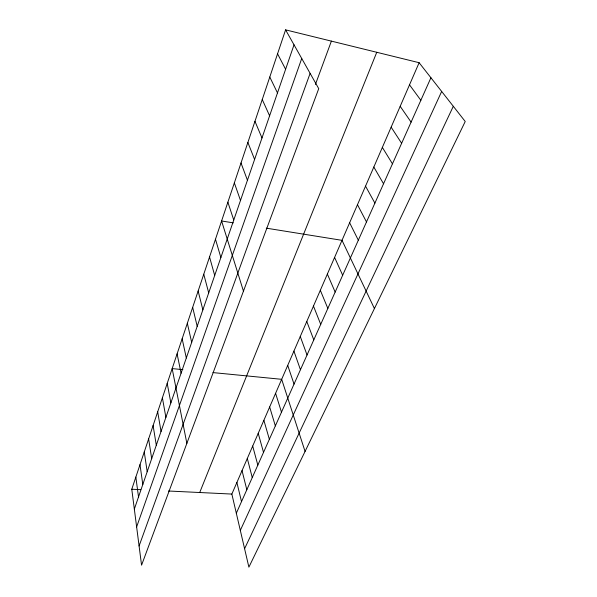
<?xml version="1.0" encoding="UTF-8"?>
<svg xmlns="http://www.w3.org/2000/svg" width="597" height="597" viewBox="0 0 597 597"><rect width="100%" height="100%" fill="white"/><g stroke="black" fill="none" stroke-linecap="round" stroke-linejoin="round"><path stroke-width="0.9" d="M285.582 29.85L318.738 88.647L141.564 565.195L131.773 489.234L285.582 29.85L419.124 62.707L465.227 121.497L248.889 567.15L231.852 494.07L419.124 62.707M134.332 509.107L294.022 44.82M136.631 526.92L301.731 58.491M139.086 545.979L310.119 73.364M315.417 84.461L331.387 41.118M199.719 492.518L376.759 52.282M236.322 513.233L430.922 77.752M240.322 530.39L441.661 91.445M244.591 548.71L453.302 106.296M131.773 489.234L140.765 489.667M168.406 491.003L231.852 494.07M182.883 369.647L172.167 368.595L186.854 443.384M212.98 372.595L281.672 379.311L305.067 451.429M233.308 222.86L221.591 220.98L243.449 291.142M266.284 228.158L342.014 240.337L374.416 308.559M409.512 84.841L420.855 100.281M400.191 106.318L411.094 122.116M391.147 127.161L401.632 143.295M382.356 147.392L392.453 163.832M373.826 167.048L383.55 183.772M365.536 186.145L374.894 203.129M357.476 204.711L366.491 221.935M277.553 53.827L285.612 69.267M349.633 222.771L358.327 240.203M269.784 77.035L277.478 92.916M334.589 257.426L342.671 275.247M262.255 99.527L269.605 115.803M327.365 274.075L335.156 292.06M254.956 121.325L261.986 137.967M320.328 290.284L327.843 308.425M313.47 306.074L320.723 324.358M247.874 142.459L254.598 159.444M306.783 321.47L313.791 339.872M241.009 162.966L247.442 180.257M300.269 336.477L307.037 354.991M293.918 351.111L300.448 369.722M234.345 182.876L240.494 200.45M287.724 365.386L294.03 384.095M227.875 202.204L233.755 220.032M275.59 393.319L281.478 412.184M269.657 406.982L275.344 425.915M215.48 239.225L220.868 257.516M263.874 420.318L269.359 439.302M209.54 256.971L214.696 275.456M258.217 433.34L263.516 452.369M252.695 446.056L257.822 465.123M203.764 274.224L208.704 292.888M247.307 458.474L252.255 477.578M198.137 291.015L202.868 309.843M242.039 470.615L246.822 489.741M236.89 482.473L241.509 501.622M192.667 307.358L197.197 326.335M187.339 323.275L191.682 342.38M182.152 338.775L186.309 357.999M177.093 353.879L181.078 373.207M167.212 383.378L170.869 402.893M162.391 397.789L165.884 417.378M157.69 411.833L161.033 431.489M153.101 425.534L156.302 445.243M148.631 438.892L151.69 458.653M144.265 451.936L147.19 471.734M139.996 464.667L142.802 484.495M135.84 477.093L138.519 496.95"/></g></svg>
